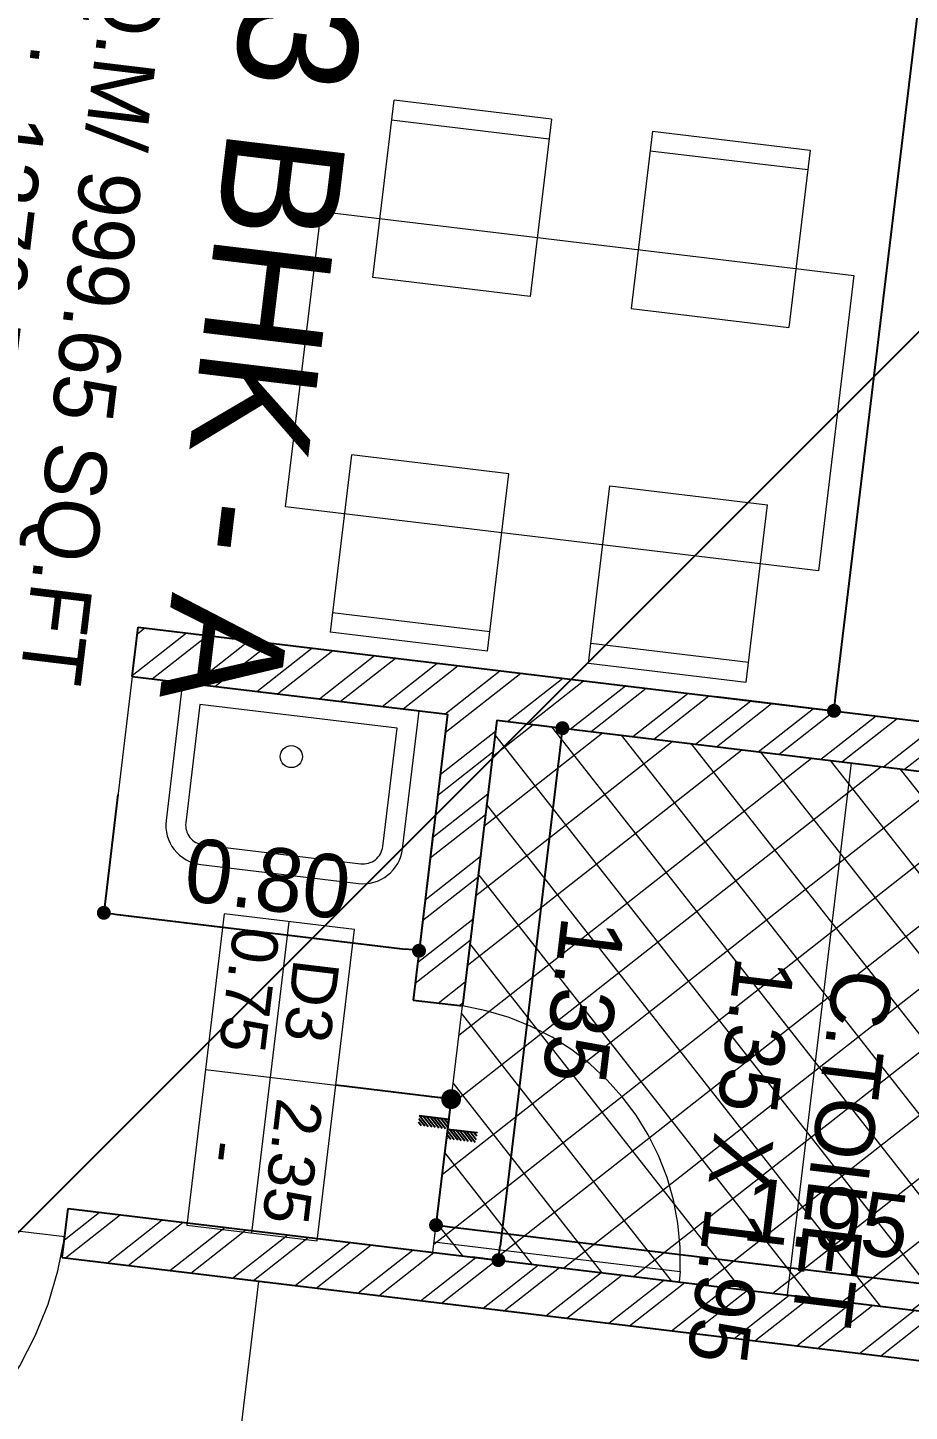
# Model space of a CAD drawing. Header units: metres. Extents: x 494 to 1845, y -666 to 1061.
# Drawn here: x 1652.2682 to 1652.3496, y 285.0555 to 285.1832 of the extents above; entities that cross this region are included whole.
import ezdxf
from ezdxf.enums import TextEntityAlignment as Align

# ---------------------------------------------------------------- set-up
doc = ezdxf.new("R2010")
doc.units = ezdxf.units.M
doc.header["$MEASUREMENT"] = 0
doc.linetypes.add('1', pattern=[0])
doc.linetypes.add('DASHED2', pattern=[0.375, 0.25, -0.125])
doc.layers.get('Defpoints').update_dxf_attribs({"color": 12})
for name, color, linetype, lineweight in [('A-Furniture', 8, 'Continuous', 13), ('A-Wall Hatch', 8, 'Continuous', 9), ('DIMENSION', 8, 'Continuous', 5), ('VDA-DOOR', 23, 'Continuous', 5), ('VDA-DW TAGS', 4, 'Continuous', 9), ('VDA-FURNITURE', 8, 'Continuous', 13), ('VDA-HATCH', 8, 'Continuous', 9), ('VDA-PLUMBING', 8, 'Continuous', 13), ('VDA-WALL', 250, 'Continuous', 25)]:
    doc.layers.add(name, color=color, linetype=linetype, lineweight=lineweight)
for name, color, linetype in [('COLUMN', 1, 'Continuous'), ('TILE DROP', 180, '1'), ('VDA-TEXT', 250, '1')]:
    doc.layers.add(name, color=color, linetype=linetype)
doc.styles.add('arial', font='arial.ttf', dxfattribs={"height": 0.3})
doc.styles.add('RS', font='GOTHIC.TTF')
doc.styles.get("Standard").update_dxf_attribs({"font": 'arial.ttf'})
doc.dimstyles.new('SMALL-1', dxfattribs={"dimtxt": 0.16, "dimasz": 0.035, "dimexe": 0, "dimexo": 0.1, "dimgap": 0.05, "dimtad": 1, "dimzin": 0, "dimdsep": 46, "dimtxsty": 'RS', "dimblk": 'DOT', "dimcen": 2.5, "dimclrd": 256, "dimclre": 256, "dimclrt": 5, "dimadec": 0, "dimazin": 0, "dimtfac": 1, "dimtdec": 3, "dimtofl": 0, "dimtmove": 0, "dimatfit": 3, "dimfxl": 0, "dimtolj": 1, "dimtzin": 0, "dimarcsym": 0})
pattern_1 = [(135.0000000000001, (-4.440892098500626e-16, 0.375), (-0.004419417382415919, -0.004419417382415927), [])]

# ---------------------------------------------------------------- blocks, each defined once
blk = doc.blocks.new('zw$DD4')
at = {"layer": 'A-Furniture', "extrusion": (1.204778837184228e-06, -1.515233374796364e-06, 0.9999999999981264)}
for p, q in [((0.300014647655189, 1.352509115007706), (0.2999982098117471, 9.115203283727169e-06)), ((1.050014647655189, 1.352499999920838), (0.300014647655189, 1.352509115007706)), ((1.049998209811747, 0), (1.050014647655189, 1.352499999920838)), ((7.973052561283112e-06, 0.8033122207270935), (1.283455640077591e-05, 1.203312220750377)), ((0.4500128347426653, 1.203306751791388), (1.283455640077591e-05, 1.203312220750377)), ((0.05001283437013626, 1.203311613062397), (0.05000797286629677, 0.8033116131555289)), ((0.4500079732388258, 0.8033067517681047), (0.4500128347426653, 1.203306751791388)), ((0.9000079724937677, 0.8033012826927006), (0.9000128349289298, 1.203301282599568)), ((0.9000128349289298, 1.203301282599568), (1.350012834183872, 1.203295813407749)), ((1.300012834370136, 1.203296421095729), (1.300007972866297, 0.8032964210724458)), ((1.350007972680032, 0.8032958133844659), (1.350012834183872, 1.203295813407749)), ((7.973052561283112e-06, 0.8033122207270935), (0.4500079732388258, 0.8033067517681047)), ((1.350007972680032, 0.8032958132680506), (0.9000079724937677, 0.8033012826927006)), ((4.861503839492798e-06, 0.5473109191516414), (0, 0.1473109192447737)), ((4.861503839492798e-06, 0.5473109192680568), (0.450004861690104, 0.547305449959822)), ((0.04999999981373549, 0.1473103115567937), (0.05000486224889755, 0.5473103114636615)), ((0.450004861690104, 0.547305449959822), (0.4500000001862645, 0.1473054499365389)), ((0.9000048618763685, 0.5472999807680026), (0.900000000372529, 0.1472999808611348)), ((1.35000486113131, 0.5472945119254291), (0.9000048618763685, 0.5472999807680026)), ((1.299999999813735, 0.147295119590126), (1.300004861317575, 0.5472951194969937)), ((1.35000486113131, 0.5472945118090138), (1.350000000558794, 0.147294511902146)), ((0, 0.1473109192447737), (0.4500000001862645, 0.1473054499365389)), ((1.350000000558794, 0.147294511902146), (0.900000000372529, 0.1472999808611348)), ((0.2999982098117471, 9.115203283727169e-06), (1.049998209811747, 0))]:
    blk.add_line(p, q, dxfattribs=at)
blk = doc.blocks.new('zw$FB86')
at = {"layer": 'VDA-FURNITURE'}
for points in [[(0, 0.4500000000007276), (0, 0.1000000000003638, 0.4142135623890781), (0.09999999999854481, 0), (0.5, 0, 0.4142135623784227), (0.5999999999985448, 0.1000000000003638), (0.5999999999985448, 0.4500000000007276)], [(0.05000000000291038, 0.4000000000014552), (0.05000000000291038, 0.09999999999672582, 0.4142135623730954), (0.09999999999854481, 0.0499999999992724), (0.5, 0.0499999999992724, 0.4142135623730952), (0.5499999999956344, 0.09999999999854481), (0.5499999999956344, 0.4000000000014552)]]:
    blk.add_lwpolyline(points, format="xyb", close=True, dxfattribs=at)
blk.add_circle((0.2941563244385179, 0.2973085056728451), 0.02777948606671998, dxfattribs=at)
blk = doc.blocks.new('zw$F1DC')
at = {"layer": 'VDA-DOOR'}
for p, q in [((2.601322194095701e-05, 0), (2.601322339979006e-05, 0.9000000000000001)), ((2.601322192941069e-05, 0.0379718426371404), (0.9000260132219293, 0.0379718426371404)), ((0.9000260132219293, 0.03797184263741812), (0.9000260132219293, 2.777222896099829e-13)), ((2.601322194095701e-05, 0), (0.9000260132219409, 2.777222896099829e-13))]:
    blk.add_line(p, q, dxfattribs=at).dxf.unprotected_set("ltscale", 0)
at = {"layer": 'VDA-DOOR', "linetype": 'DASHED2', "ltscale": 0.3}
blk.add_arc((-0.02829771850029106, -0.03040769462445214), 0.9308387142759031, 4.212750427302682, 88.25632433435375, dxfattribs=at)
blk = doc.blocks.new('zw$AB1F')
at = {"layer": 'VDA-DOOR', "xscale": 1.111111111003124, "yscale": 1.111111111003124, "zscale": 1.111111111003124, "rotation": 90.00000000080222}
blk.add_blockref('zw$F1DC', (0.9999999967510598, -1.13686837721616e-13), dxfattribs=at)
blk = doc.blocks.new('_Dot')
at = {"color": 0, "linetype": 'ByBlock', "lineweight": -2}
blk.add_line((-0.5, 0), (-1, 0), dxfattribs=at)
at = {"color": 0, "linetype": 'ByBlock', "const_width": 0.5}
blk.add_lwpolyline([(-0.25, 0, 1), (0.25, 0, 1)], format="xyb", close=True, dxfattribs=at)
blk = doc.blocks.new('*D1129')
at = {"layer": 'Defpoints', "color": 0, "transparency": 16777216}
for p in [(-6.7199999999998, 1.765842333421688), (-6.7199999999998, 0), (-1.474999999999909, 0)]:
    blk.add_point(p, dxfattribs=at)
at = {"layer": 'DIMENSION', "lineweight": -2, "transparency": 16777216}
for p, q in [((-6.7199999999998, 1.465842333421688), (-6.7199999999998, 1.765842333421688)), ((-1.509999999999909, 1.765842333421688), (-6.6849999999998, 1.765842333421688)), ((-1.474999999999909, 1.465842333421688), (-1.474999999999909, 1.765842333421688))]:
    blk.add_line(p, q, dxfattribs=at)
at = {"layer": 'DIMENSION', "lineweight": -2, "transparency": 16777216, "xscale": 0.035, "yscale": 0.035, "zscale": 0.035, "rotation": 180}
blk.add_blockref('_Dot', (-6.7199999999998, 1.765842333421688), dxfattribs=at)
at = {"layer": 'DIMENSION', "lineweight": -2, "transparency": 16777216, "xscale": 0.035, "yscale": 0.035, "zscale": 0.035}
blk.add_blockref('_Dot', (-1.474999999999909, 1.765842333421688), dxfattribs=at)
at = {"layer": 'DIMENSION', "color": 5, "transparency": 16777216, "insert": (-4.097499999999854, 1.899866806569206), "char_height": 0.16, "attachment_point": 5, "style": 'RS'}
blk.add_mtext('\\A1;5.25', dxfattribs=at)
blk = doc.blocks.new('*D1130')
at = {"layer": 'Defpoints', "color": 0, "transparency": 16777216}
for p in [(-2.375, -0.8340680498423012), (-4.649999999999864, -0.8999999999999773), (-2.375, -0.8999999999999773)]:
    blk.add_point(p, dxfattribs=at)
at = {"layer": 'DIMENSION', "lineweight": -2, "transparency": 16777216}
for p, q in [((-4.649999999999864, -0.8340680498423012), (-4.649999999999864, -0.8340680498423012)), ((-4.614999999999863, -0.8340680498423012), (-2.41, -0.8340680498423012)), ((-2.375, -0.8340680498423012), (-2.375, -0.8340680498423012))]:
    blk.add_line(p, q, dxfattribs=at)
at = {"layer": 'DIMENSION', "lineweight": -2, "transparency": 16777216, "xscale": 0.035, "yscale": 0.035, "zscale": 0.035, "rotation": 180}
blk.add_blockref('_Dot', (-4.649999999999864, -0.8340680498423012), dxfattribs=at)
at = {"layer": 'DIMENSION', "lineweight": -2, "transparency": 16777216, "xscale": 0.035, "yscale": 0.035, "zscale": 0.035}
blk.add_blockref('_Dot', (-2.375, -0.8340680498423012), dxfattribs=at)
at = {"layer": 'DIMENSION', "color": 5, "transparency": 16777216, "insert": (-3.512499999999932, -0.7000435766947826), "char_height": 0.16, "attachment_point": 5, "style": 'RS'}
blk.add_mtext('\\A1;2.28', dxfattribs=at)
blk = doc.blocks.new('*D1133')
at = {"layer": 'Defpoints', "color": 0, "transparency": 16777216}
for p in [(-1.349999999999909, 2.875), (-0.06865434965970962, 2.875), (-1.349999999999909, 0.9250000000000114)]:
    blk.add_point(p, dxfattribs=at)
at = {"layer": 'DIMENSION', "lineweight": -2, "transparency": 16777216}
for p, q in [((-0.3686543496597096, 2.875), (-0.06865434965970962, 2.875)), ((-0.06865434965970985, 0.9600000000000113), (-0.06865434965970985, 2.84)), ((-0.3686543496597098, 0.9250000000000113), (-0.06865434965970985, 0.9250000000000113))]:
    blk.add_line(p, q, dxfattribs=at)
at = {"layer": 'DIMENSION', "lineweight": -2, "transparency": 16777216, "xscale": 0.035, "yscale": 0.035, "zscale": 0.035}
for p, rotation in [((-0.06865434965970962, 2.875), 90), ((-0.06865434965970985, 0.9250000000000113), 270)]:
    blk.add_blockref('_Dot', p, dxfattribs=dict(at, rotation=rotation))
at = {"layer": 'DIMENSION', "color": 5, "transparency": 16777216, "insert": (-0.2026788228072283, 1.900000000000006), "char_height": 0.16, "attachment_point": 5, "rotation": 90, "style": 'RS'}
blk.add_mtext('\\A1;1.95', dxfattribs=at)
blk = doc.blocks.new('*D1134')
at = {"layer": 'Defpoints', "color": 0, "transparency": 16777216}
for p in [(-4.028608827866265e-06, 1.091679470204269), (-1.349999999999909, 0.9250000000000114), (-4.028608827866265e-06, 0.9249999693944915)]:
    blk.add_point(p, dxfattribs=at)
at = {"layer": 'DIMENSION', "lineweight": -2, "transparency": 16777216}
for p, q in [((-1.349999999999909, 1.025000000000011), (-1.349999999999909, 1.091679470204269)), ((-1.314999999999909, 1.091679470204269), (-0.03500402860882787, 1.091679470204269)), ((-4.028608827866265e-06, 1.024999969394492), (-4.028608827866265e-06, 1.091679470204269))]:
    blk.add_line(p, q, dxfattribs=at)
at = {"layer": 'DIMENSION', "lineweight": -2, "transparency": 16777216, "xscale": 0.035, "yscale": 0.035, "zscale": 0.035, "rotation": 180}
blk.add_blockref('_Dot', (-1.349999999999909, 1.091679470204269), dxfattribs=at)
at = {"layer": 'DIMENSION', "lineweight": -2, "transparency": 16777216, "xscale": 0.035, "yscale": 0.035, "zscale": 0.035}
blk.add_blockref('_Dot', (-4.028608827866265e-06, 1.091679470204269), dxfattribs=at)
at = {"layer": 'DIMENSION', "color": 5, "transparency": 16777216, "insert": (-0.6750020143043685, 1.225703943351788), "char_height": 0.16, "attachment_point": 5, "style": 'RS'}
blk.add_mtext('\\A1;1.35', dxfattribs=at)
blk = doc.blocks.new('*D1135')
at = {"layer": 'Defpoints', "color": 0, "transparency": 16777216}
for p in [(-1.349999999999909, 0.8000000000000114), (-0.75, 0.8000000000000114), (-1.349999999999909, 0)]:
    blk.add_point(p, dxfattribs=at)
at = {"layer": 'DIMENSION', "lineweight": -2, "transparency": 16777216}
for p, q in [((-1.05, 0.8000000000000114), (-0.75, 0.8000000000000114)), ((-0.75, 0.03499999999999997), (-0.75, 0.7650000000000113)), ((-1.05, -1.836970198720474e-17), (-0.75, -3.673940397441504e-17))]:
    blk.add_line(p, q, dxfattribs=at)
at = {"layer": 'DIMENSION', "lineweight": -2, "transparency": 16777216, "xscale": 0.035, "yscale": 0.035, "zscale": 0.035}
for p, rotation in [((-0.75, 0.8000000000000114), 90), ((-0.75, -3.673940397441504e-17), 270)]:
    blk.add_blockref('_Dot', p, dxfattribs=dict(at, rotation=rotation))
at = {"layer": 'DIMENSION', "color": 5, "transparency": 16777216, "insert": (-0.8840244731475186, 0.3999999999999773), "char_height": 0.16, "attachment_point": 5, "rotation": 90, "style": 'RS'}
blk.add_mtext('\\A1;0.80', dxfattribs=at)
blk = doc.blocks.new('*D1151')
at = {"layer": 'Defpoints', "color": 0, "transparency": 16777216}
for p in [(0.125, 2.875), (3.424999999999955, 2.875), (3.424999999999955, 2.336164428496204)]:
    blk.add_point(p, dxfattribs=at)
at = {"layer": 'DIMENSION', "lineweight": -2, "transparency": 16777216}
for p, q in [((0.125, 2.636164428496204), (0.125, 2.336164428496204)), ((3.424999999999955, 2.636164428496204), (3.424999999999955, 2.336164428496204)), ((0.16, 2.336164428496204), (3.389999999999954, 2.336164428496204))]:
    blk.add_line(p, q, dxfattribs=at)
at = {"layer": 'DIMENSION', "lineweight": -2, "transparency": 16777216, "xscale": 0.035, "yscale": 0.035, "zscale": 0.035, "rotation": 180}
blk.add_blockref('_Dot', (0.125, 2.336164428496204), dxfattribs=at)
at = {"layer": 'DIMENSION', "lineweight": -2, "transparency": 16777216, "xscale": 0.035, "yscale": 0.035, "zscale": 0.035}
blk.add_blockref('_Dot', (3.424999999999955, 2.336164428496204), dxfattribs=at)
at = {"layer": 'DIMENSION', "color": 5, "transparency": 16777216, "insert": (1.774999999999977, 2.470188901643723), "char_height": 0.16, "attachment_point": 5, "style": 'RS'}
blk.add_mtext('\\A1;3.30', dxfattribs=at)
blk = doc.blocks.new('*D1152')
at = {"layer": 'Defpoints', "color": 0, "transparency": 16777216}
for p in [(0.125, 2.875), (0.125, -0.8999999999999773), (0.9981841268393055, -0.8999999999999773)]:
    blk.add_point(p, dxfattribs=at)
at = {"layer": 'DIMENSION', "lineweight": -2, "transparency": 16777216}
for p, q in [((0.6981841268393056, 2.875), (0.9981841268393057, 2.875)), ((0.9981841268393057, 2.84), (0.9981841268393057, -0.8649999999999772)), ((0.6981841268393054, -0.8999999999999773), (0.9981841268393055, -0.8999999999999773))]:
    blk.add_line(p, q, dxfattribs=at)
at = {"layer": 'DIMENSION', "lineweight": -2, "transparency": 16777216, "xscale": 0.035, "yscale": 0.035, "zscale": 0.035}
for p, rotation in [((0.9981841268393057, 2.875), 90), ((0.9981841268393055, -0.8999999999999773), 270)]:
    blk.add_blockref('_Dot', p, dxfattribs=dict(at, rotation=rotation))
at = {"layer": 'DIMENSION', "color": 5, "transparency": 16777216, "insert": (0.8641596536917869, 0.9875000000000114), "char_height": 0.16, "attachment_point": 5, "rotation": 90, "style": 'RS'}
blk.add_mtext('\\A1;3.78', dxfattribs=at)
blk = doc.blocks.new('D3 F')
at = {"layer": 'VDA-DW TAGS'}
for p, q in [((1526.935698725297, 319.900243490464), (1526.935698725297, 320.2311180801943)), ((1527.330438929049, 320.0656807853292), (1526.540698725297, 320.0656807853292))]:
    blk.add_line(p, q, dxfattribs=at)
blk.add_lwpolyline([(1527.330438929049, 320.2311180801943), (1526.540698725297, 320.2311180801943), (1526.540698725297, 319.900243490464), (1527.330438929049, 319.900243490464)], close=True, dxfattribs=at)
at = {"layer": 'VDA-DW TAGS', "char_height": 0.1159809851405905, "attachment_point": 8, "style": 'arial'}
for s, insert, width in [('D3', (1526.732992233722, 320.0863422047213), 0.2822932409837917), ('2.35', (1527.139815118083, 320.0863422047213), 0.2822932409837917), ('0.75', (1526.723475923491, 319.9265632193317), 0.275840167237977), ('-', (1527.135912967001, 319.9209049098562), 0.3661736348513708)]:
    blk.add_mtext(s, dxfattribs=dict(at, insert=insert, width=width))
blk = doc.blocks.new('TT-level diff-flat-14')
at = {"layer": 'TILE DROP'}
h = blk.add_hatch(dxfattribs=at)
h.set_pattern_fill('ANSI31', color=256, scale=0.05, angle=90.00000000000006, style=0)
h.set_pattern_definition(pattern_1)
h.paths.add_polyline_path([(-0.07499999999998863, 0.02500000000000568), (-0.07499999999998863, 0), (0, 0), (0, 0.02500000000000568)])
h = blk.add_hatch(dxfattribs=at)
h.set_pattern_fill('ANSI31', color=256, scale=0.05, angle=90.00000000000006, style=0)
h.set_pattern_definition(pattern_1)
h.paths.add_polyline_path([(0, 0), (0, -0.02500000000000568), (0.07499999999998863, -0.02500000000000568), (0.07499999999998863, 0)])
for points in [[(0, 0), (-0.07499999999998863, 0)], [(0.07499999999998863, -0.02500000000000568), (0, -0.02500000000000568), (0, 0), (-0.07499999999998863, 0)]]:
    blk.add_lwpolyline(points, dxfattribs=at)
blk = doc.blocks.new('SDFDSFD')
at = {"layer": 'A-Wall Hatch', "ltscale": 0.1}
h = blk.add_hatch(dxfattribs=at)
h.set_pattern_fill('ANSI32', color=256, scale=0.3, angle=270)
h.set_pattern_definition([(315, (-5.76940198055172, -2.326928868841492), (0.07954951288348662, 0.07954951288348659), []), (315, (-5.76940198055172, -2.379961877341486), (0.07954951288348662, 0.07954951288348659), [])])
h.paths.add_polyline_path([(-3.575000000000045, 2.575000000000045), (-5.244999999999891, 2.575000000000045), (-5.244999999999891, 5.250000000000057), (-1.349999999999909, 5.250000000000057), (-1.349999999999909, 5.375000000000057), (-6.8449999999998, 5.375000000000057), (-6.8449999999998, 5.250000000000057), (-5.369999999999891, 5.250000000000057), (-5.369999999999891, 4.050000000000068), (-5.7199999999998, 4.050000000000068), (-5.7199999999998, 3.925000000000068), (-5.369999999999891, 3.925000000000068), (-5.369999999999891, 2.575000000000045), (-5.7199999999998, 2.575000000000045), (-5.7199999999998, 2.450000000000045), (-3.575000000000045, 2.450000000000045)])
h.paths.add_polyline_path([(-7.7199999999998, -2.949999999999989), (-7.7199999999998, -0.8999999999999773), (-6.8449999999998, -0.8999999999999773), (-6.8449999999998, 4.050000000000068), (-6.7199999999998, 4.050000000000068), (-6.7199999999998, -0.8999999999999773), (-6.449999999999863, -0.8999999999999773), (-6.449999999999863, -1.024999999999977), (-7.5949999999998, -1.024999999999977), (-7.5949999999998, -2.949999999999989)])
h.paths.add_polyline_path([(-2.375, -0.8999999999999773), (-4.649999999999864, -0.8999999999999773), (-4.649999999999864, -4.5), (-4.524999999999864, -4.5), (-4.524999999999864, -1.024999999999977), (-2.375, -1.024999999999977)])
h.paths.add_polyline_path([(-0.974999999999909, 2.999860553396445), (-0.9809027286516994, 2.999860553396445), (-1.349999999999909, 3), (-1.349999999999909, 4.050000000000068), (-1.474999999999909, 4.050000000000068), (-1.474999999999909, 3), (-2.375, 3), (-2.375, 2.450000000000045), (-2.25, 2.450000000000045), (-2.25, 2.875), (-1.474999999999909, 2.875), (-1.474999999999909, 0), (-1.349999999999909, 0), (-1.349999999999909, 0.8000000000000114), (-0.625, 0.8000000000000114), (-0.625, 0.9250000000000114), (-1.349999999999909, 0.9250000000000114), (-1.349999999999909, 2.875), (-0.974999999999909, 2.875)])
h.paths.add_polyline_path([(2.674999999999955, 3), (1.024999999999864, 3), (1.024999999999864, 4.350000000000023), (1.974999999999909, 4.350000000000023), (1.974999999999909, 4.474860553396468), (0.8999999999998636, 4.475000000000023), (0.8999999999998636, 3), (-0.375, 3), (-0.375, 2.875), (2.674999999999955, 2.875)])
h.paths.add_polyline_path([(-0.625, -1.925000000000011), (-1.349999999999909, -1.925000000000011), (-1.349999999999909, -1.024999999999977), (-0.900000000000091, -1.024999999999977), (-0.900000000000091, -0.8999999999999773), (-1.474999999999909, -0.8999999999999773), (-1.474999999999909, -4.5), (-0.974999999999909, -4.5), (-0.974999999999909, -4.375139446603555), (-0.9809027286516994, -4.375139446603555), (-1.349999999999909, -4.375), (-1.349999999999909, -2.050000003470643), (-0.625, -2.050000000000011)])
h.paths.add_polyline_path([(3.549999999999955, 4.475000000000023), (2.574999999999818, 4.475000000000023), (2.574999999999818, 4.350000000000023), (3.424999999999955, 4.350000000000023), (3.424999999999955, 3), (3.549999999999955, 3)])
h.paths.add_polyline_path([(0.125, -1.925000000000011), (0, -1.925000000000011), (0, -4.375), (-0.375, -4.375), (-0.375, -4.5), (0.125, -4.5)])
h.paths.add_polyline_path([(0.125, 2.875), (0, 2.875), (0, 0), (0.125, 0)])
h.paths.add_polyline_path([(4.875, 3), (3.549999999999955, 3), (3.549999999999955, 2.875), (4.875, 2.875)])
h.paths.add_polyline_path([(3.549999999999955, 3), (3.424999999999955, 3), (3.424999999999955, 2.875), (3.549999999999955, 2.875)])
h.paths.add_polyline_path([(3.549999999999955, 0.112500000000017), (3.424999999999955, 0.1125000000000171), (3.424999999999955, -0.8999999999999773), (0, -0.8999999999999773), (0, -1.024999999999977), (3.424999999999955, -1.024999999999977), (3.424999999999955, -4.5), (3.549999999999955, -4.5), (3.549999999999955, -1.024999999999977), (4.875, -1.024999999999977), (4.875, -0.8999999999999773), (3.549999999999955, -0.8999999999999773)])
h.paths.add_polyline_path([(3.424999999999955, 1.912500000000017), (3.549999999999955, 1.912500000000017), (3.549999999999955, 2.875), (3.424999999999955, 2.875)])
at = {"layer": 'VDA-HATCH'}
h = blk.add_hatch(dxfattribs=at)
h.set_pattern_fill('ANSI37', color=43)
h.set_pattern_definition([(45, (-42536.25676201939, 14913.54794713638), (-0.08838834764831846, 0.08838834764831846), []), (135, (-42536.25676201939, 14913.54794713638), (-0.08838834764831845, -0.08838834764831843), [])])
h.paths.add_polyline_path([(1.024999999999864, 3), (3.425000000028149, 3), (3.425000000028149, 4.350000000000023), (1.024999999999864, 4.350000000000023)])
h.paths.add_polyline_path([(-1.349954619197206, -2.050000003525213), (0, -2.050000003525213), (0, -4.375139446603555), (-1.349954619197206, -4.375139446603555)])
h.paths.add_polyline_path([(0, 2.875), (-1.349999999999909, 2.875), (-1.349999999999909, 0.9250000000000114), (0, 0.9250000000000114)])
at = {"layer": 'VDA-FURNITURE'}
for p, q in [((0, 1.824999999999989), (-1.349999999999909, 1.824999999999989)), ((-0.75, 0.8000000000000114), (-0.75, 0)), ((0.6250257440187852, 0.4984039976916392), (0.125, 0.4984039976916392)), ((-1.349999999999909, 0), (-0.75, 0))]:
    blk.add_line(p, q, dxfattribs=at)
at = {"layer": 'VDA-WALL'}
for p, q in [((-1.474999999999909, 0), (-1.474999999999909, 2.875)), ((-1.349999999999909, 0.9250000000000114), (-1.349999999999909, 2.875)), ((0, 0), (0, 2.875)), ((0.125, 0), (0.125, 2.875)), ((-1.349999999999909, 0.9250000000000114), (-0.625, 0.9250000000000114)), ((-0.625, 0.8000000000000114), (-0.625, 0.9250000000000114)), ((-1.349999999999909, 0), (-1.349999999999909, 0.8000000000000114)), ((-1.349999999999909, 0.8000000000000114), (-0.625, 0.8000000000000114)), ((-1.349999999999909, 0), (-1.474999999999909, 0)), ((0.125, 0), (0, 0))]:
    blk.add_line(p, q, dxfattribs=at)
at = {"rotation": 270.0000000000001}
blk.add_blockref('TT-level diff-flat-14', (-0.312500356690407, 0.9250180521978564, 9.519170292080245e-05), dxfattribs=at)
at = {"layer": 'VDA-DOOR', "extrusion": (-0.0003046095345934809, -0.0001294728292490316, 0.9999999452249075), "xscale": 0.6249926852213519, "yscale": 0.6249926852213519, "zscale": 0.6249926852213519, "rotation": 359.9999977403969}
blk.add_blockref('zw$AB1F', (-0.6249966538071552, 0.9250000168961128, 7.06175816157069e-05), dxfattribs=at)
at = {"layer": 'VDA-DOOR', "extrusion": (-0.0001294728292492618, 0.0003046095345933831, 0.9999999452249076), "xscale": 0.9000002890170378, "yscale": 0.9000002890170378, "zscale": 0.9000002890170378, "rotation": 270}
blk.add_blockref('zw$AB1F', (0.07141628145482241, 3.940539061045685e-06, -9.245268624044414e-06), dxfattribs=at)
at = {"layer": 'VDA-FURNITURE', "extrusion": (4.368272014304201e-06, 5.8104550666431e-06, 0.9999999999735786), "xscale": -1, "rotation": 179.9999997265776}
blk.add_blockref('zw$DD4', (-2.870181758010077, 1.684859100813141, -2.747936550960048e-06), dxfattribs=at)
at = {"layer": 'VDA-HATCH'}
blk.add_blockref('D3 F', (-1527.324255901057, -319.5988474876867, 9.519170292080245e-05), dxfattribs=at)
at = {"layer": 'VDA-PLUMBING', "rotation": 89.9999997262741}
blk.add_blockref('zw$FB86', (-0.8999999999991815, 0.1279783387292355), dxfattribs=at)
at = {"layer": 'VDA-TEXT', "extrusion": (4.368272014304201e-06, 5.8104550666431e-06, 0.9999999999735785), "insert": (-0.8343363222654716, 1.993950154584354), "char_height": 0.15, "width": 1.314504061156185e-11, "attachment_point": 1, "text_direction": (0.9999999999904591, 3.397848638282567e-13, -4.368272014379914e-06), "style": 'arial'}
blk.add_mtext('{\\fCentury Gothic|b0|i0|c0|p34;C.TOILET  }\\P{\\fCentury Gothic|b0|i0|c0|p34;1.35 X 1.95}', dxfattribs=at)
at = {"layer": 'VDA-TEXT', "color": 1, "extrusion": (4.368272014304201e-06, 5.8104550666431e-06, 0.9999999999735785), "insert": (-1.30653455259062, 0.374473109052019), "char_height": 0.154743372, "width": 3.915187934693313, "attachment_point": 3, "text_direction": (0.9999999999904591, 2.449293598226949e-16, -4.368272014377942e-06)}
blk.add_mtext('\\pt10;{\\fCentury Gothic|b0|i0|c0|p34;\\H1.93869x;\\C5;3 BHK - A}\\P\\pt10;{\\fCentury Gothic|b0|i0|c0|p34;\\H1.00000x;CARPET:-  92.87 SQ.M/ 999.65 SQ.FT}\\P\\pt10;{\\fCentury Gothic|b0|i0|c0|p34;\\H1.00000x;SALEABLE :- 1379.52 SQ.FT }', dxfattribs=at)
at = {"layer": 'DIMENSION'}
for base, p1, p2, picture, middle in [((-0.06865434965970962, 2.875), (-1.349999999999909, 0.9250000000000114), (-1.349999999999909, 2.875), '*D1133', (-0.2026788228072283, 1.900000000000006)), ((0.9981841268393055, -0.8999999999999773), (0.125, 2.875), (0.125, -0.8999999999999773), '*D1152', (0.8641596536917869, 0.9875000000000114))]:
    dim = blk.add_linear_dim(base=base, p1=p1, p2=p2, angle=90, dimstyle='SMALL-1', dxfattribs=at)
    dim.commit()
    dim.dimension.update_dxf_attribs({"geometry": picture, "text_midpoint": middle})
for base, p1, p2, picture, middle in [((3.424999999999955, 2.336164428496204), (0.125, 2.875), (3.424999999999955, 2.875), '*D1151', (1.774999999999977, 2.470188901643723)), ((-6.7199999999998, 1.765842333421688), (-1.474999999999909, 0), (-6.7199999999998, 0), '*D1129', (-4.097499999999854, 1.899866806569206)), ((-4.028608827866265e-06, 1.091679470204269), (-1.349999999999909, 0.9250000000000114), (-4.028608827866265e-06, 0.9249999693944915, 0.0002365466567330946), '*D1134', (-0.6750020143043685, 1.225703943351788)), ((-2.375, -0.8340680498423012), (-4.649999999999864, -0.8999999999999773), (-2.375, -0.8999999999999773), '*D1130', (-3.512499999999932, -0.7000435766947826))]:
    dim = blk.add_linear_dim(base=base, p1=p1, p2=p2, dimstyle='SMALL-1', dxfattribs=at)
    dim.commit()
    dim.dimension.update_dxf_attribs({"geometry": picture, "text_midpoint": middle})
dim = blk.add_linear_dim(base=(-0.75, 0.8000000000000114), p1=(-1.349999999999909, 0), p2=(-1.349999999999909, 0.8000000000000114), angle=90, dimstyle='SMALL-1', dxfattribs=at)
dim.commit()
dim.dimension.update_dxf_attribs({"geometry": '*D1135', "text_midpoint": (-0.75, 0.3999999999999773), "dimtype": 160})
blk.add_leader([(-0.3884843148659911, 0.9249614740337506, 9.519170292080245e-05), (-0.3885571757600701, 0.6322705925076093, 9.519170292080245e-05)], dimstyle='SMALL-1', override={"dimasz": 0.05, "dimclrd": 4, "dimldrblk": 'Dot'}, dxfattribs=at)
blk = doc.blocks.new('zw$2126')
blk.add_blockref('SDFDSFD', (79.96768020883496, 5.14142106419115))
at = {"layer": 'COLUMN', "style": 'arial'}
blk.add_attdef('SA2', text='', height=0.2, dxfattribs=at).set_placement((23.5857722090484, 1.822347833846607), align=Align.CENTER)
blk = doc.blocks.new('zw$2024')
at = {"layer": 'COLUMN', "color": 2, "lineweight": 30, "xscale": 0.040454025344065, "yscale": 0.040454025344065, "zscale": 0.040454025344065, "rotation": 263.1416268303429}
blk.add_blockref('zw$2126', (0.4407994604573449, 7.510580479510105), dxfattribs=at)
blk = doc.blocks.new('DAFASDFDFA')
h = blk.add_hatch()
h.set_pattern_fill('ANSI31', color=8)
h.set_pattern_definition([(45, (-5.136796944825846, 44.36925538582364), (-0.08838834764831845, 0.08838834764831845), [])])
h.paths.add_polyline_path([(-5.136796944825846, 47.76988869920024), (-3.653442929462472, 47.76988869920024), (-3.653442929462472, 44.36925538582364), (-5.136796944825846, 44.36925538582364)])
at = {"color": 3}
blk.add_blockref('zw$2024', (-4.913074283928836, 40.33837650708267), dxfattribs=at)

msp = doc.modelspace()

# ---------------------------------------------------------------- block references
at = {"layer": 'VDA-WALL', "xscale": 0.9052046613064094, "yscale": 0.9052046613064094, "zscale": 0.9052046613064094}
msp.add_blockref('DAFASDFDFA', (1656.483033480563, 244.6909979684724), dxfattribs=at)

doc.saveas('drawing.dxf')
